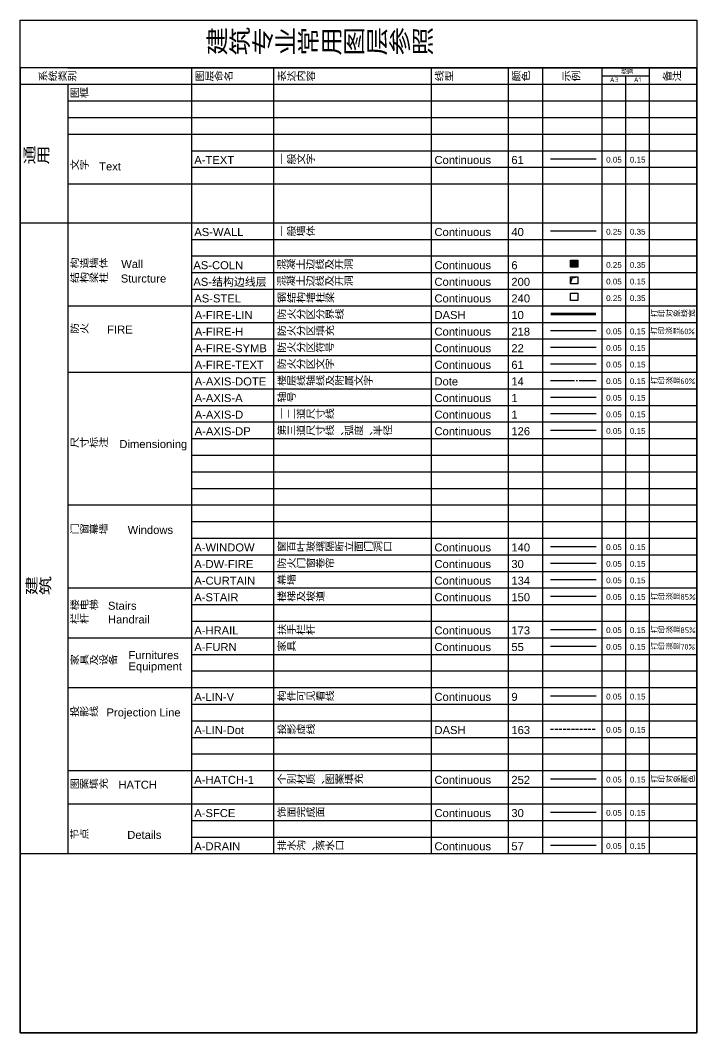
# Model space of a CAD drawing. Extents: x -71615 to 472948, y -67016 to 264410.
# Drawn here: x -16280 to 40729, y 94364 to 179747 of the extents above; entities that cross this region are included whole.
import ezdxf

# ---------------------------------------------------------------- set-up
doc = ezdxf.new("R2010")
doc.units = 0
doc.header["$LTSCALE"] = 1000
for name, pattern in [('CENTER', [50.8, 31.75, -6.35, 6.35, -6.35]), ('DASH', [0.35, 0.25, -0.1]), ('DOTE', [2.42, 2, -0.2, 0.02, -0.2])]:
    doc.linetypes.add(name, pattern=pattern)
doc.layers.add('0-T', color=5, linetype='Continuous', plot=False)
for name, color, linetype in [('A-AXIS-D', 1, 'Continuous'), ('A-AXIS-DOTE', 14, 'DOTE'), ('A-AXIS-DP', 126, 'Continuous'), ('A-CURTAIN', 134, 'Continuous'), ('A-DRAIN', 57, 'Continuous'), ('A-DW', 23, 'Continuous'), ('A-FIRE-H', 238, 'Continuous'), ('A-FIRE-LIN', 10, 'DASH'), ('A-FIRE-SYMB', 22, 'Continuous'), ('A-FIRE-TEXT', 61, 'Continuous'), ('A-FURN', 55, 'Continuous'), ('A-HATCH-1', 252, 'Continuous'), ('A-HRAIL', 173, 'Continuous'), ('A-LIN-Dot', 163, 'DASH'), ('A-LIN-V', 9, 'Continuous'), ('A-SFCE', 30, 'Continuous'), ('A-STAIR', 150, 'Continuous'), ('A-TEXT', 61, 'Continuous'), ('A-WINDOW', 140, 'Continuous'), ('AS-COLN', 6, 'Continuous'), ('AS-COLN-H', 135, 'Continuous'), ('AS-STEL', 240, 'Continuous'), ('AS-WALL', 40, 'Continuous'), ('AS-结构边线层', 200, 'Continuous'), ('G-LIN-STE', 10, 'CENTER')]:
    doc.layers.add(name, color=color, linetype=linetype)
doc.styles.add('Arial', font='arial.ttf', dxfattribs={"width": 0.85})
doc.styles.add('黑体', font='@TSSDENG', dxfattribs={"width": 0.9, "bigfont": '@TSSDCHN'})

msp = doc.modelspace()

# ---------------------------------------------------------------- hatches: boundary and pattern name
at = {"layer": 'AS-COLN-H'}
h = msp.add_hatch(color=256, dxfattribs=at)
h.dxf.hatch_style = 1
h.paths.add_polyline_path([(30102, 159520), (30702, 159520), (30702, 158920), (30102, 158920)])

# ---------------------------------------------------------------- linework, layer by layer
for p, q in [((40729, 175747), (-16280, 175747)), ((-16280, 175747), (-16280, 94364)), ((32729, 175047), (36729, 175047)), ((40729, 94364), (40729, 175747)), ((-16280, 94364), (40729, 94364))]:
    msp.add_line(p, q)
for points in [[(-12280, 175747), (40729, 175747)], [(-1858, 175747), (-1858, 109471)], [(5066, 175747), (5066, 109471)], [(18345, 175747), (18345, 109471)], [(24827, 175747), (24827, 109471)], [(27729, 175747), (27729, 109471)], [(32729, 175747), (32729, 109471)], [(34729, 175047), (34729, 109471)], [(36729, 175747), (36729, 109471)], [(40729, 175747), (40729, 106364)], [(-16280, 174347), (40729, 174347)], [(-12280, 174347), (-12280, 109471)], [(-12280, 172947), (40729, 172947)], [(-12280, 171547), (40729, 171547)], [(-12280, 170147), (40729, 170147)], [(-1858, 168747), (40729, 168747)], [(-1858, 167347), (40729, 167347)], [(-12280, 165947), (40729, 165947)], [(-16280, 162671), (40729, 162671)], [(-1858, 161271), (40729, 161271)], [(-1858, 159871), (40729, 159871)], [(-1858, 158471), (40729, 158471)], [(-1858, 157071), (40729, 157071)], [(-12280, 155671), (40729, 155671)], [(-1858, 154271), (40729, 154271)], [(-1858, 152871), (40729, 152871)], [(-1858, 151471), (40729, 151471)], [(-12280, 150071), (40729, 150071)], [(-12280, 150071), (40729, 150071)], [(-1858, 148671), (40729, 148671)], [(-1858, 147271), (40729, 147271)], [(-1858, 145871), (40729, 145871)], [(-1858, 144471), (40729, 144471)], [(-1858, 143071), (40729, 143071)], [(-1858, 141671), (40729, 141671)], [(-1858, 140271), (40729, 140271)], [(-12280, 138871), (40729, 138871)], [(-1858, 137471), (40729, 137471)], [(-1858, 136071), (40729, 136071)], [(-1858, 134671), (40729, 134671)], [(-1858, 133271), (40729, 133271)], [(-12280, 131871), (40729, 131871)], [(-12280, 131871), (40729, 131871)], [(-1858, 130471), (40729, 130471)], [(-1858, 129071), (40729, 129071)], [(-12280, 127671), (40729, 127671)], [(-1858, 126271), (40729, 126271)], [(-1858, 124871), (40729, 124871)], [(-12280, 123471), (40729, 123471)], [(-12280, 123471), (40729, 123471)], [(-12280, 123471), (40729, 123471)], [(-1858, 122071), (40729, 122071)], [(-1858, 120671), (40729, 120671)], [(-1858, 119271), (40729, 119271)], [(-1858, 117871), (40729, 117871)], [(-1858, 117871), (40729, 117871)], [(-12280, 116471), (40729, 116471)], [(-1858, 115071), (40729, 115071)], [(-12280, 113671), (40729, 113671)], [(-12280, 113671), (40729, 113671)], [(-12280, 113671), (40729, 113671)], [(-1858, 112271), (40729, 112271)], [(-1858, 110871), (40729, 110871)], [(-16280, 109471), (40729, 109471)]]:
    msp.add_lwpolyline(points)
at = {"layer": '0-T'}
msp.add_lwpolyline([(-16280, 179747), (40729, 179747), (40729, 94364), (-16280, 94364)], close=True, dxfattribs=at)
at = {"layer": 'A-AXIS-D'}
for p, q in [((28414, 147975), (32244, 147975)), ((28414, 146575), (32244, 146575))]:
    msp.add_line(p, q, dxfattribs=at)
at = {"layer": 'A-AXIS-DOTE'}
msp.add_line((28414, 149375), (32244, 149375), dxfattribs=at)
at = {"layer": 'A-AXIS-DP'}
msp.add_line((28414, 145175), (32244, 145175), dxfattribs=at)
at = {"layer": 'A-CURTAIN'}
msp.add_line((28414, 132575), (32244, 132575), dxfattribs=at)
at = {"layer": 'A-DRAIN'}
msp.add_line((28414, 110175), (32244, 110175), dxfattribs=at)
at = {"layer": 'A-DW'}
msp.add_line((28414, 133975), (32244, 133975), dxfattribs=at)
at = {"layer": 'A-FIRE-H'}
msp.add_line((28414, 153575), (32244, 153575), dxfattribs=at)
at = {"layer": 'A-FIRE-LIN', "ltscale": 3, "const_width": 200}
msp.add_lwpolyline([(28414, 154975), (32244, 154975)], dxfattribs=at)
at = {"layer": 'A-FIRE-SYMB'}
msp.add_line((28414, 152175), (32244, 152175), dxfattribs=at)
at = {"layer": 'A-FIRE-TEXT'}
msp.add_line((28414, 150775), (32244, 150775), dxfattribs=at)
at = {"layer": 'A-FURN'}
msp.add_line((28414, 126975), (32244, 126975), dxfattribs=at)
at = {"layer": 'A-HATCH-1'}
msp.add_line((28414, 115775), (32244, 115775), dxfattribs=at)
at = {"layer": 'A-HRAIL'}
msp.add_line((28414, 128375), (32244, 128375), dxfattribs=at)
at = {"layer": 'A-LIN-Dot'}
msp.add_line((28414, 119975), (32244, 119975), dxfattribs=at)
at = {"layer": 'A-LIN-V'}
msp.add_line((28414, 122775), (32244, 122775), dxfattribs=at)
at = {"layer": 'A-SFCE'}
msp.add_line((28414, 112975), (32244, 112975), dxfattribs=at)
at = {"layer": 'A-STAIR'}
msp.add_line((28414, 131175), (32244, 131175), dxfattribs=at)
at = {"layer": 'A-TEXT'}
msp.add_line((28414, 168051), (32244, 168051), dxfattribs=at)
at = {"layer": 'A-WINDOW'}
msp.add_line((28414, 135375), (32244, 135375), dxfattribs=at)
at = {"layer": 'AS-COLN'}
msp.add_lwpolyline([(30102, 159520), (30702, 159520), (30702, 158920), (30102, 158920)], close=True, dxfattribs=at)
at = {"layer": 'AS-STEL'}
msp.add_lwpolyline([(30102, 156720), (30702, 156720), (30702, 156120), (30102, 156120)], close=True, dxfattribs=at)
at = {"layer": 'AS-WALL'}
msp.add_line((28414, 161975), (32244, 161975), dxfattribs=at)
at = {"layer": 'AS-结构边线层', "ltscale": 100}
msp.add_lwpolyline([(30102, 158120), (30702, 158120), (30702, 157520), (30102, 157520)], close=True, dxfattribs=at)
msp.add_lwpolyline([(30102, 157520), (30223, 158014), (30702, 158120)], dxfattribs=at)

# ---------------------------------------------------------------- texts
for s, height, style, p in [('建筑专业常用图层参照', 2025.5, '黑体', (-666, 176858)), ('系统类别', 675.2, '黑体', (-14767, 174627)), ('图层命名', 675.2, '黑体', (-1578, 174627)), ('表达内容', 675.2, '黑体', (5346, 174627)), ('线型', 675.2, '黑体', (18625, 174627)), ('颜色', 675.2, '黑体', (25107, 174627)), ('示例', 675.2, '黑体', (29327, 174627)), ('线宽', 405.1, '黑体', (34327, 175212)), ('备注', 675.2, '黑体', (37827, 174627)), ('A3', 405.1, '黑体', (33400, 174528)), ('A1', 405.1, '黑体', (35423, 174528)), ('图框', 675.2, '黑体', (-12108, 173227)), ('文字', 675.2, '黑体', (-12108, 167150)), ('Text', 675.2, 'Arial', (-9630, 167083)), ('构造墙体', 675.2, '黑体', (-12108, 158855)), ('Wall', 675.2, 'Arial', (-7773, 158855)), ('结构梁柱', 675.2, '黑体', (-12108, 157628)), ('Sturcture', 675.2, 'Arial', (-7808, 157628)), ('防火', 675.2, '黑体', (-12108, 153330)), ('FIRE', 675.2, 'Arial', (-8957, 153330)), ('尺寸标注', 675.2, '黑体', (-12108, 143727)), ('Dimensioning', 675.18, 'Arial', (-7926, 143671)), ('门窗幕墙', 675.2, '黑体', (-12108, 136433)), ('Windows', 675.2, 'Arial', (-7229, 136433)), ('楼电梯', 675.2, '黑体', (-12108, 130035)), ('Stairs', 675.2, 'Arial', (-8888, 130035)), ('栏杆', 675.2, '黑体', (-12108, 128880)), ('Handrail', 675.2, 'Arial', (-8888, 128880)), ('Furnitures', 675.2, 'Arial', (-7159, 125874)), ('家具及设备', 675.2, '黑体', (-12108, 125396)), ('Equipment', 675.2, 'Arial', (-7159, 124926)), ('投影线', 675.2, '黑体', (-12108, 121038)), ('Projection Line', 675.18, 'Arial', (-9010, 121038)), ('图案填充', 675.2, '黑体', (-12108, 114942)), ('HATCH', 675.2, 'Arial', (-8009, 114942)), ('节点', 675.2, '黑体', (-12108, 110712)), ('Details', 675.2, 'Arial', (-7265, 110712))]:
    msp.add_text(s, height=height, dxfattribs=dict(style=style)).set_placement(p)
at = {"style": '黑体', "width": 0.9}
for s, p in [('通用', (-16083, 167640)), ('建筑', (-15910, 131318))]:
    msp.add_text(s, height=1350, dxfattribs=at).set_placement(p)
at = {"layer": 'A-AXIS-D'}
for s, height, style, p in [('A-AXIS-A', 675.2, 'Arial', (-1578, 147551)), ('轴号', 675.2, '黑体', (5346, 147551)), ('Continuous', 675.2, 'Arial', (18625, 147551)), ('1', 675, 'Arial', (25107, 147551)), ('0.05', 486.1, 'Arial', (33092, 147668)), ('0.15', 486.1, 'Arial', (35092, 147668)), ('一二道尺寸线', 675.2, '黑体', (5346, 146151)), ('Continuous', 675.2, 'Arial', (18625, 146151)), ('A-AXIS-D', 675.2, 'Arial', (-1578, 146151)), ('1', 675, 'Arial', (25107, 146151)), ('0.05', 486.1, 'Arial', (33092, 146268)), ('0.15', 486.1, 'Arial', (35092, 146268))]:
    msp.add_text(s, height=height, dxfattribs=dict(at, style=style)).set_placement(p)
at = {"layer": 'A-AXIS-DOTE'}
for s, height, style, p in [('A-AXIS-DOTE', 675.18, 'Arial', (-1578, 148951)), ('楼层线轴线及附属文字', 675.2, '黑体', (5346, 148951)), ('Dote', 675.2, 'Arial', (18625, 148951)), ('14', 675.2, 'Arial', (25107, 148951)), ('0.05', 486.1, 'Arial', (33092, 149068)), ('0.15', 486.1, 'Arial', (35092, 149068)), ('打印淡显60%%%', 486.1, '黑体', (36822, 149068))]:
    msp.add_text(s, height=height, dxfattribs=dict(at, style=style)).set_placement(p)
at = {"layer": 'A-AXIS-DP'}
for s, height, style, p in [('A-AXIS-DP', 675.2, 'Arial', (-1578, 144751)), ('第三道尺寸线、弧度、半径', 675.18, '黑体', (5346, 144751)), ('Continuous', 675.2, 'Arial', (18625, 144751)), ('126', 675.2, 'Arial', (25107, 144751)), ('0.05', 486.1, 'Arial', (33092, 144868)), ('0.15', 486.1, 'Arial', (35092, 144868))]:
    msp.add_text(s, height=height, dxfattribs=dict(at, style=style)).set_placement(p)
at = {"layer": 'A-CURTAIN'}
for s, height, style, p in [('A-CURTAIN', 675.2, 'Arial', (-1612, 132151)), ('幕墙', 675.2, '黑体', (5346, 132151)), ('Continuous', 675.2, 'Arial', (18625, 132151)), ('134', 675.2, 'Arial', (25107, 132151)), ('0.05', 486.1, 'Arial', (33092, 132268)), ('0.15', 486.1, 'Arial', (35092, 132268))]:
    msp.add_text(s, height=height, dxfattribs=dict(at, style=style)).set_placement(p)
at = {"layer": 'A-DRAIN'}
for s, height, style, p in [('A-DRAIN', 675.2, 'Arial', (-1612, 109751)), ('排水沟、落水口', 675.2, '黑体', (5346, 109751)), ('Continuous', 675.2, 'Arial', (18625, 109751)), ('57', 675.2, 'Arial', (25107, 109751)), ('0.05', 486.1, 'Arial', (33092, 109868)), ('0.15', 486.1, 'Arial', (35092, 109868))]:
    msp.add_text(s, height=height, dxfattribs=dict(at, style=style)).set_placement(p)
at = {"layer": 'A-DW'}
for s, height, style, p in [('A-DW-FIRE', 675.2, 'Arial', (-1612, 133551)), ('防火门窗卷帘', 675.2, '黑体', (5346, 133551)), ('Continuous', 675.2, 'Arial', (18625, 133551)), ('30', 675.2, 'Arial', (25107, 133551)), ('0.05', 486.1, 'Arial', (33092, 133668)), ('0.15', 486.1, 'Arial', (35092, 133668))]:
    msp.add_text(s, height=height, dxfattribs=dict(at, style=style)).set_placement(p)
at = {"layer": 'A-FIRE-H'}
for s, height, style, p in [('A-FIRE-H', 675.2, 'Arial', (-1578, 153151)), ('防火分区填充', 675.2, '黑体', (5346, 153151)), ('Continuous', 675.2, 'Arial', (18625, 153151)), ('218', 675.2, 'Arial', (25107, 153151)), ('0.05', 486.1, 'Arial', (33092, 153268)), ('0.15', 486.1, 'Arial', (35092, 153268)), ('打印淡显60%%%', 486.1, '黑体', (36793, 153268))]:
    msp.add_text(s, height=height, dxfattribs=dict(at, style=style)).set_placement(p)
at = {"layer": 'A-FIRE-LIN'}
for s, style, p in [('A-FIRE-LIN', 'Arial', (-1578, 154551)), ('防火分区分界线', '黑体', (5346, 154551)), ('DASH', 'Arial', (18625, 154551)), ('10', 'Arial', (25107, 154551))]:
    msp.add_text(s, height=675.2, dxfattribs=dict(at, style=style)).set_placement(p)
at = {"layer": 'A-FIRE-SYMB'}
for s, height, style, p in [('A-FIRE-SYMB', 675.18, 'Arial', (-1578, 151751)), ('防火分区符号', 675.2, '黑体', (5346, 151751)), ('Continuous', 675.2, 'Arial', (18625, 151751)), ('22', 675.2, 'Arial', (25107, 151751)), ('0.05', 486.1, 'Arial', (33092, 151868)), ('0.15', 486.1, 'Arial', (35092, 151868))]:
    msp.add_text(s, height=height, dxfattribs=dict(at, style=style)).set_placement(p)
at = {"layer": 'A-FIRE-TEXT'}
for s, height, style, p in [('A-FIRE-TEXT', 675.18, 'Arial', (-1578, 150351)), ('防火分区文字', 675.2, '黑体', (5346, 150351)), ('Continuous', 675.2, 'Arial', (18625, 150351)), ('61', 675.2, 'Arial', (25107, 150351)), ('0.05', 486.1, 'Arial', (33092, 150468)), ('0.15', 486.1, 'Arial', (35092, 150468))]:
    msp.add_text(s, height=height, dxfattribs=dict(at, style=style)).set_placement(p)
at = {"layer": 'A-FURN'}
for s, height, style, p in [('A-FURN', 675.2, 'Arial', (-1612, 126551)), ('家具', 675.2, '黑体', (5346, 126551)), ('Continuous', 675.2, 'Arial', (18625, 126551)), ('55', 675.2, 'Arial', (25107, 126551)), ('0.05', 486.1, 'Arial', (33092, 126668)), ('0.15', 486.1, 'Arial', (35092, 126668)), ('打印淡显70%%%', 486.1, '黑体', (36822, 126668))]:
    msp.add_text(s, height=height, dxfattribs=dict(at, style=style)).set_placement(p)
at = {"layer": 'A-HATCH-1'}
for s, height, style, p in [('A-HATCH-1', 675.2, 'Arial', (-1612, 115351)), ('个别材质、图案填充', 675.2, '黑体', (5346, 115351)), ('Continuous', 675.2, 'Arial', (18625, 115351)), ('252', 675.2, 'Arial', (25107, 115351)), ('0.05', 486.1, 'Arial', (33092, 115468)), ('0.15', 486.1, 'Arial', (35092, 115468)), ('打印对象颜色', 486.1, '黑体', (36822, 115468))]:
    msp.add_text(s, height=height, dxfattribs=dict(at, style=style)).set_placement(p)
at = {"layer": 'A-HRAIL'}
for s, height, style, p in [('A-HRAIL', 675.2, 'Arial', (-1612, 127951)), ('扶手栏杆', 675.2, '黑体', (5346, 127951)), ('Continuous', 675.2, 'Arial', (18625, 127951)), ('173', 675.2, 'Arial', (25107, 127951)), ('0.05', 486.1, 'Arial', (33092, 128068)), ('0.15', 486.1, 'Arial', (35092, 128068)), ('打印淡显85%%%', 486.1, '黑体', (36822, 128068))]:
    msp.add_text(s, height=height, dxfattribs=dict(at, style=style)).set_placement(p)
at = {"layer": 'A-LIN-Dot'}
for s, height, style, p in [('A-LIN-Dot', 675.2, 'Arial', (-1612, 119551)), ('投影虚线', 675.2, '黑体', (5346, 119551)), ('DASH', 675.2, 'Arial', (18625, 119551)), ('163', 675.2, 'Arial', (25107, 119551)), ('0.05', 486.1, 'Arial', (33092, 119668)), ('0.15', 486.1, 'Arial', (35092, 119668))]:
    msp.add_text(s, height=height, dxfattribs=dict(at, style=style)).set_placement(p)
at = {"layer": 'A-LIN-V'}
for s, height, style, p in [('A-LIN-V', 675.2, 'Arial', (-1612, 122351)), ('构件可见看线', 675.2, '黑体', (5346, 122351)), ('Continuous', 675.2, 'Arial', (18625, 122351)), ('9', 675, 'Arial', (25107, 122351)), ('0.05', 486.1, 'Arial', (33092, 122468)), ('0.15', 486.1, 'Arial', (35092, 122468))]:
    msp.add_text(s, height=height, dxfattribs=dict(at, style=style)).set_placement(p)
at = {"layer": 'A-SFCE'}
for s, height, style, p in [('A-SFCE', 675.2, 'Arial', (-1612, 112551)), ('饰面完成面', 675.2, '黑体', (5346, 112551)), ('Continuous', 675.2, 'Arial', (18625, 112551)), ('30', 675.2, 'Arial', (25107, 112551)), ('0.05', 486.1, 'Arial', (33092, 112668)), ('0.15', 486.1, 'Arial', (35092, 112668))]:
    msp.add_text(s, height=height, dxfattribs=dict(at, style=style)).set_placement(p)
at = {"layer": 'A-STAIR'}
for s, height, style, p in [('楼梯及坡道', 675.2, '黑体', (5346, 130751)), ('A-STAIR', 675.2, 'Arial', (-1612, 130751)), ('Continuous', 675.2, 'Arial', (18625, 130751)), ('150', 675.2, 'Arial', (25107, 130751)), ('0.05', 486.1, 'Arial', (33092, 130868)), ('0.15', 486.1, 'Arial', (35092, 130868)), ('打印淡显85%%%', 486.1, '黑体', (36822, 130868))]:
    msp.add_text(s, height=height, dxfattribs=dict(at, style=style)).set_placement(p)
at = {"layer": 'A-TEXT'}
for s, height, style, p in [('A-TEXT', 675.2, 'Arial', (-1612, 167627)), ('一般文字', 675.2, '黑体', (5346, 167627)), ('Continuous', 675.2, 'Arial', (18625, 167627)), ('61', 675.2, 'Arial', (25107, 167627)), ('0.05', 486.1, 'Arial', (33092, 167744)), ('0.15', 486.1, 'Arial', (35092, 167744))]:
    msp.add_text(s, height=height, dxfattribs=dict(at, style=style)).set_placement(p)
at = {"layer": 'A-WINDOW'}
for s, height, style, p in [('A-WINDOW', 675.2, 'Arial', (-1612, 134951)), ('窗百叶玻璃隔断立面门洞口', 675.18, '黑体', (5346, 134951)), ('Continuous', 675.2, 'Arial', (18625, 134951)), ('140', 675.2, 'Arial', (25107, 134951)), ('0.05', 486.1, 'Arial', (33092, 135068)), ('0.15', 486.1, 'Arial', (35092, 135068))]:
    msp.add_text(s, height=height, dxfattribs=dict(at, style=style)).set_placement(p)
at = {"layer": 'AS-COLN'}
for s, height, style, p in [('AS-COLN', 675.2, 'Arial', (-1690, 158751)), ('混凝土边线及开洞', 675.2, '黑体', (5312, 158751)), ('Continuous', 675.2, 'Arial', (18625, 158751)), ('6', 675, 'Arial', (25107, 158751)), ('0.25', 486.1, 'Arial', (33092, 158868)), ('0.35', 486.1, 'Arial', (35092, 158868))]:
    msp.add_text(s, height=height, dxfattribs=dict(at, style=style)).set_placement(p)
at = {"layer": 'AS-STEL'}
for s, height, style, p in [('AS-STEL', 675.2, 'Arial', (-1612, 155951)), ('钢结构墙柱梁', 675.2, '黑体', (5346, 155945)), ('Continuous', 675.2, 'Arial', (18625, 155951)), ('240', 675.2, 'Arial', (25107, 155951)), ('0.25', 486.1, 'Arial', (33092, 156068)), ('0.35', 486.1, 'Arial', (35092, 156068))]:
    msp.add_text(s, height=height, dxfattribs=dict(at, style=style)).set_placement(p)
at = {"layer": 'AS-WALL'}
for s, height, style, p in [('AS-WALL', 675.2, 'Arial', (-1612, 161551)), ('一般墙体', 675.2, '黑体', (5346, 161551)), ('Continuous', 675.2, 'Arial', (18625, 161551)), ('40', 675.2, 'Arial', (25107, 161551)), ('0.25', 486.1, 'Arial', (33092, 161668)), ('0.35', 486.1, 'Arial', (35092, 161668))]:
    msp.add_text(s, height=height, dxfattribs=dict(at, style=style)).set_placement(p)
at = {"layer": 'AS-结构边线层'}
for s, style, p in [('AS-结构边线层', 'Arial', (-1690, 157351)), ('混凝土边线及开洞', '黑体', (5312, 157351))]:
    msp.add_text(s, height=675.2, dxfattribs=dict(at, style=style)).set_placement(p)
at = {"layer": 'AS-结构边线层', "ltscale": 100, "style": 'Arial'}
for s, height, p in [('Continuous', 675.2, (18625, 157351)), ('200', 675.2, (25107, 157351)), ('0.05', 486.1, (33092, 157468)), ('0.15', 486.1, (35092, 157468))]:
    msp.add_text(s, height=height, dxfattribs=at).set_placement(p)
at = {"layer": 'G-LIN-STE', "style": '黑体'}
msp.add_text('打印对象线宽', height=486.1, dxfattribs=at).set_placement((36822, 154737))

doc.saveas('drawing.dxf')
